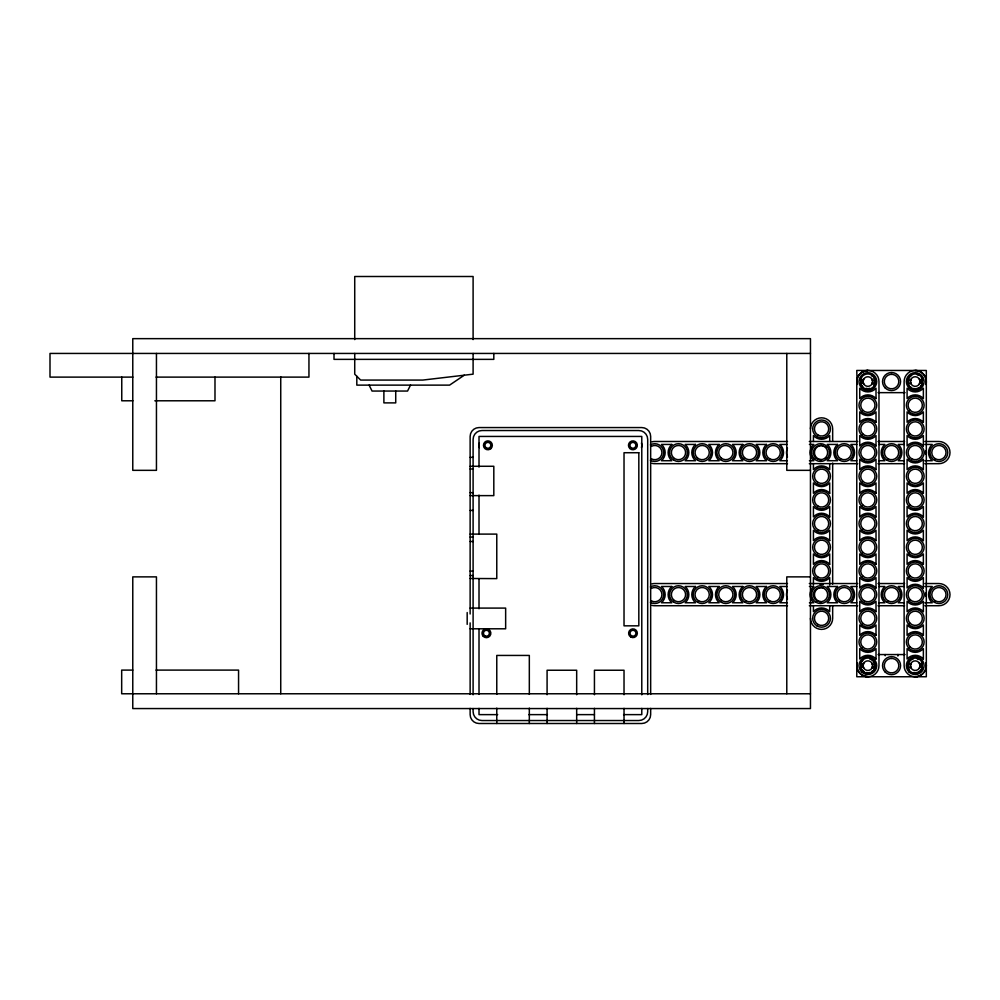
<?xml version="1.0" encoding="UTF-8"?>
<svg xmlns="http://www.w3.org/2000/svg" width="1000" height="1000" viewBox="0 0 1000 1000"><rect width="100%" height="100%" fill="white"/><g stroke="black" fill="none" stroke-linecap="round" stroke-linejoin="round"><path stroke-width="1.5" d="M885.188 655.75L885.188 654.562M874.875 383.025L874.825 379.688A7.2 7.2 0 0 0 874.1 377.95A7.138 7.138 0 0 1 874.05 385.125A7.2 7.2 0 0 0 874.825 383.413M874.875 667.125L874.825 663.787A7.2 7.2 0 0 0 869.737 658.7A7.138 7.138 0 0 1 874.05 662.087M922.225 667.125L922.175 663.787M861.637 377.95A7.2 7.2 0 0 0 860.925 379.688L860.925 383.413A7.2 7.2 0 0 0 862.788 386.637M862.788 660.562A7.2 7.2 0 0 0 860.925 663.787L860.925 667.513A7.2 7.2 0 0 0 864.275 671.888M908.275 383.413L908.275 379.688M922.175 383.413L922.175 379.688M925.95 662.788L926.325 665.612L925.938 662.775A11.1 11.1 0 0 1 916.675 676.663A11.1 11.1 0 0 1 904.125 665.65L904.125 381.562A11.1 11.1 0 0 1 916.675 370.55A11.1 11.1 0 0 1 925.95 384.425L925.95 378.688M908.275 663.787L908.275 667.513M925.95 668.525L926.325 665.7C926.35 671.637 921.125 676.775 915.225 676.75M860.837 380.275L860.487 379.575A7.65 7.65 0 0 1 875.263 379.575L874.875 380.125M925.938 384.438C927.9 377.675 922.275 370.312 915.225 370.462M872.5 666.938L872.675 665.65A4.812 4.812 0 0 0 866.225 661.125A4.812 4.812 0 0 0 864.188 668.737A4.812 4.812 0 0 0 872.038 668.05L872.675 665.65L872.038 663.25M919.85 666.938L920.025 665.65A4.812 4.812 0 0 0 913.575 661.137A4.812 4.812 0 0 0 911.538 668.737A4.812 4.812 0 0 0 919.388 668.062L920.025 665.65L919.388 663.25M908.213 380.125L907.837 379.575A7.65 7.65 0 0 1 922.613 379.575L922.225 380.125M872.038 383.95L872.675 381.55A4.812 4.812 0 0 0 866.225 377.025A4.812 4.812 0 0 0 864.188 384.637A4.812 4.812 0 0 0 872.038 383.95L872.675 381.55L872.038 379.15M919.388 383.95L920.025 381.55A4.812 4.812 0 0 0 913.575 377.025A4.812 4.812 0 0 0 911.538 384.637A4.812 4.812 0 0 0 919.388 383.95L920.025 381.55L919.388 379.15M872.038 668.062L872.438 667.075M919.388 668.062L919.788 667.075M863.713 383.963L863.062 381.55L863.713 379.15M911.062 383.963L910.413 381.55L911.062 379.15M863.713 668.062L863.062 665.65L863.713 663.25M911.062 668.062L910.413 665.65L911.062 663.25M863.3 664.225L860.487 663.675A7.65 7.65 0 0 1 875.263 663.675L872.438 664.225M910.65 664.225L907.837 663.675A7.65 7.65 0 0 1 922.613 663.675L919.788 664.225M410.513 385.125L407.562 391.05L372.05 391.05L369.1 385.125M862.325 371.95L867.875 370.462C861.938 370.425 856.75 375.613 856.775 381.562L856.775 676.75L926.325 676.75L926.312 370.462L856.775 370.462L857.163 384.425A11.1 11.1 0 0 1 866.425 370.55A11.1 11.1 0 0 1 878.975 381.562L878.975 665.65A11.1 11.1 0 0 1 866.425 676.663A11.1 11.1 0 0 1 857.163 662.788C855.212 669.538 860.85 676.888 867.875 676.75L862.325 675.263M464.275 375.2L449.588 385.125L356.812 385.125L356.812 376.25M810.462 353.438L50 353.438L50 377.113L132.863 377.113M156.025 377.113L308.95 377.113L308.95 353.438M860.425 380.075L863.325 380.075M875.325 380.075L872.438 380.125M907.775 380.075L910.675 380.075M922.675 380.075L919.788 380.125M863.325 383.038L860.487 383.525A7.65 7.65 0 0 0 875.263 383.525L872.425 383.038M910.675 383.038L907.837 383.525A7.65 7.65 0 0 0 922.613 383.525L919.775 383.038M878.062 392.65L905.037 392.65M132.863 400.788L121.762 400.788L121.762 377.113M154.825 400.788L214.988 400.788L214.988 377.113M787.487 441.488L654.8 441.488A11.1 11.1 0 0 0 651.925 441.863M809.338 441.488L857.725 441.488M878.025 441.488L904.562 441.488M924.85 441.488L938.9 441.488A11.1 11.1 0 0 1 950 452.575A11.1 11.1 0 0 1 938.9 463.675L924.85 463.675M787.237 444.438L779.837 444.438A10.8 10.8 0 0 1 779.837 460.725L787.237 460.725M809.425 444.438L813.875 444.438A10.8 10.8 0 0 0 813.875 460.725L809.425 460.725M856.775 444.438L850.863 444.438A10.8 10.8 0 0 1 850.863 460.725L856.775 460.725M878.975 444.438L884.9 444.438A10.8 10.8 0 0 0 884.9 460.725L878.975 460.725M904.125 444.438L898.213 444.438A10.8 10.8 0 0 1 898.213 460.725L904.125 460.725M924.85 444.438L932.25 444.438A10.8 10.8 0 0 0 932.25 460.725L924.85 460.725M470.138 457.337L473.1 457.337M787.487 463.675L654.8 463.675A11.1 11.1 0 0 1 651.925 463.3M809.338 463.675L857.725 463.675M878.025 463.675L904.562 463.675M470.138 466.275L493.812 466.275L493.812 495.625L470.138 495.625M470.138 469L473.1 469M810.462 470.337L786.787 470.337L786.787 353.438M470.138 492.675L473.1 492.675M470.138 510.425L473.1 510.425M470.138 534.1L496.775 534.1L496.775 578.612L470.138 578.488M470.138 537.062L473.1 537.062M470.138 541.5L473.1 541.5M470.138 571.087L473.1 571.087M470.138 575.538L473.1 575.538M810.462 576.875L786.787 576.875L786.787 693.775M787.487 583.538L654.8 583.538A11.1 11.1 0 0 0 651.925 583.913M809.338 583.538L857.725 583.538M878.025 583.538L904.562 583.538M924.85 583.538L938.9 583.538A11.1 11.1 0 0 1 950 594.625A11.1 11.1 0 0 1 938.9 605.725L924.85 605.725M787.237 586.487L779.837 586.487A10.8 10.8 0 0 1 779.837 602.775L787.237 602.775M809.425 586.487L813.875 586.487A10.8 10.8 0 0 0 813.875 602.775L809.425 602.775M856.775 586.487L850.863 586.487A10.8 10.8 0 0 1 850.863 602.775L856.775 602.775M878.975 586.487L884.9 586.487A10.8 10.8 0 0 0 884.9 602.775L878.975 602.775M904.125 586.487L898.213 586.487A10.8 10.8 0 0 1 898.213 602.775L904.125 602.775M924.85 586.487L932.25 586.487A10.8 10.8 0 0 0 932.25 602.775L924.85 602.775M787.487 605.725L654.8 605.725A11.1 11.1 0 0 1 651.925 605.35M809.338 605.725L857.725 605.725M878.025 605.725L904.562 605.725M470.138 608.088L505.65 608.088L505.65 628.8L470.138 628.8M878.062 654.562L905.037 654.562M872.425 667.138L875.263 667.625A7.65 7.65 0 0 1 860.487 667.625L863.3 667.075M919.775 667.138L922.613 667.625A7.65 7.65 0 0 1 907.837 667.625L910.65 667.075M132.775 670.1L121.675 670.1L121.675 693.775L810.462 693.775M155.988 670.1L238.562 670.1L238.562 693.775M497.675 714.625L479.012 714.625L479.012 708.388M528.763 714.625L547.413 714.625M576.675 714.625L594.438 714.625M623.575 714.625L641.787 714.625L641.787 708.413M832.663 441.325L832.663 428.913A11.1 11.1 0 0 0 821.562 417.812A11.1 11.1 0 0 0 810.462 428.913M832.663 463.062L832.663 584.15M832.663 605.887L832.663 618.3A11.1 11.1 0 0 1 821.562 629.4A11.1 11.1 0 0 1 810.462 618.3M829.7 441.488L829.7 435.562A10.8 10.8 0 0 1 813.425 435.562L813.425 441.488M829.7 463.675L829.7 469.6A10.8 10.8 0 0 0 813.425 469.6L813.425 463.675M829.7 585.013L829.7 577.612A10.8 10.8 0 0 1 813.425 577.612L813.425 585.013M829.7 605.725L829.7 611.65A10.8 10.8 0 0 0 813.425 611.65L813.425 605.725M650.662 694.425L650.662 436.438A8.875 8.875 0 0 0 641.787 427.562L479.012 427.562A8.875 8.875 0 0 0 470.138 436.438L470.138 614M650.662 708.413L650.662 714.625A8.875 8.875 0 0 1 641.787 723.5L479.012 723.5A8.875 8.875 0 0 1 470.138 714.625L470.138 708.388M647.7 694.55L647.7 439.4A8.875 8.875 0 0 0 638.825 430.525L481.975 430.525A8.875 8.875 0 0 0 473.1 439.4L473.1 694.788M647.7 708.55L647.7 711.663A8.875 8.875 0 0 1 638.825 720.537L481.975 720.537A8.875 8.875 0 0 1 473.1 711.663L473.1 708.55M641.787 694.825L641.787 436.438L479.012 436.438L479.012 467.113M624.025 694.725L624.025 670.238L594.438 670.238L594.438 694.725M624.025 708.35L624.025 723.5M594.438 708.35L594.438 723.5M576.675 694.725L576.675 670.238L547.087 670.238L547.087 694.725M576.675 708.35L576.675 723.5M547.087 708.35L547.087 723.5M529.325 694.375L529.325 655.438L496.775 655.438L496.775 694.375M529.325 708.138L529.325 723.5M496.775 708.138L496.775 723.5M493.812 353.438L493.812 359.363L334.012 359.363L334.012 353.438M479.012 495.138L479.012 534.05M479.012 578.8L479.012 608.775M479.012 628.8L479.012 694.388M473.1 339.588L473.1 276.5L354.725 276.5L354.725 339.588M473.1 353.438L473.1 374.162L422.788 380.075L360.637 380.075L354.725 374.162L354.725 353.438M470.138 622.888L470.138 694.425M467.175 612.525L467.175 624.362M395.725 391.05L395.725 402.887L383.888 402.887L383.888 391.05M280.738 376.863L280.738 693.775M156.45 353.438L156.45 470.337L132.775 470.337L132.775 338.65L810.462 338.65L810.462 708.562L132.775 708.562L132.775 576.875L156.45 576.875L156.45 693.775M641.475 443.025A8.875 8.875 0 0 1 641.475 447.612M479.325 447.612A8.875 8.875 0 0 1 479.325 443.025M866.038 388.45A7.138 7.138 0 0 0 869.725 388.45A7.2 7.2 0 0 1 866.012 388.5M860.987 383.4A7.138 7.138 0 0 1 860.987 379.712M872.925 376.512A7.138 7.138 0 0 0 871.438 375.375A7.2 7.2 0 0 1 872.962 376.463M874.762 663.812A7.138 7.138 0 0 1 874.05 669.225A7.2 7.2 0 0 0 874.825 667.513M872.925 670.7A7.138 7.138 0 0 1 871.438 671.838A7.2 7.2 0 0 0 872.962 670.738M869.725 672.55A7.138 7.138 0 0 1 866.038 672.55M864.312 671.838A7.138 7.138 0 0 1 862.837 670.7M860.987 667.5A7.138 7.138 0 0 1 860.987 663.812M921.4 377.987A7.138 7.138 0 0 1 920.275 386.6M918.787 387.738A7.138 7.138 0 0 1 913.388 388.45M911.663 387.738A7.138 7.138 0 0 1 910.188 386.6M909.05 385.125A7.138 7.138 0 0 1 911.663 375.375M917.075 374.663A7.138 7.138 0 0 1 918.787 375.375M921.4 662.087A7.138 7.138 0 0 1 913.388 672.55M909.05 669.225A7.138 7.138 0 0 1 913.388 658.763M917.075 658.763A7.138 7.138 0 0 1 918.787 659.475M869.737 672.6A7.2 7.2 0 0 1 866.012 672.6M650.362 444.888A8.875 8.875 0 0 1 663.675 452.575A8.875 8.875 0 0 1 650.362 460.275M787.463 457.05A10.8 10.8 0 0 1 787.463 448.113M925.475 451.05A10.8 10.8 0 0 1 925.475 454.113M651.237 446.4A7.138 7.138 0 0 1 661.938 452.575A7.138 7.138 0 0 1 651.237 458.762M650.362 586.938A8.875 8.875 0 0 1 663.675 594.625A8.875 8.875 0 0 1 650.362 602.325M787.463 599.1A10.8 10.8 0 0 1 787.463 590.163M925.475 593.1A10.8 10.8 0 0 1 925.475 596.163M651.237 588.45A7.138 7.138 0 0 1 661.938 594.625A7.138 7.138 0 0 1 651.237 600.812M820.037 584.388A10.8 10.8 0 0 1 823.1 584.388M821.562 601.763A7.138 7.138 0 0 1 814.488 593.7A7.138 7.138 0 0 1 823.413 587.737M826.612 457.625A7.138 7.138 0 0 1 825.125 458.762M821.562 459.712A7.138 7.138 0 0 1 814.488 451.65A7.138 7.138 0 0 1 823.413 445.688M825.125 446.4A7.138 7.138 0 0 1 826.612 447.537M897.913 654.562L897.913 655.75L897.913 654.562M490.875 448.612L489.925 449.275A4.438 4.438 0 0 1 483.462 445.487A4.438 4.438 0 0 1 489.613 441.225A4.438 4.438 0 0 1 490.875 448.612M891.55 374.363L890.238 374.425A7.25 7.25 0 0 0 890.25 388.688L892.862 388.688A7.25 7.25 0 0 0 892.85 374.425L891.55 374.363M891.55 658.462L890.238 658.525A7.25 7.25 0 0 0 890.238 672.788L892.862 672.788A7.25 7.25 0 0 0 892.85 658.525L891.55 658.462M671.825 444.438L661.462 444.438A10.8 10.8 0 0 1 661.462 460.725L671.825 460.725A10.8 10.8 0 0 1 671.825 444.438M695.5 444.438L685.138 444.438A10.8 10.8 0 0 1 685.138 460.725L695.5 460.725A10.8 10.8 0 0 1 695.5 444.438M719.175 444.438L708.812 444.438A10.8 10.8 0 0 1 708.812 460.725L719.175 460.725A10.8 10.8 0 0 1 719.175 444.438M742.85 444.438L732.487 444.438A10.8 10.8 0 0 1 732.487 460.725L742.85 460.725A10.8 10.8 0 0 1 742.85 444.438M766.525 444.438L756.162 444.438A10.8 10.8 0 0 1 756.162 460.725L766.525 460.725A10.8 10.8 0 0 1 766.525 444.438M837.55 444.438L827.188 444.438A10.8 10.8 0 0 1 827.188 460.725L837.55 460.725A10.8 10.8 0 0 1 837.55 444.438M638.825 452.725L624.025 452.725L624.025 625.837L638.825 625.837L638.825 452.725M671.825 586.487L661.462 586.487A10.8 10.8 0 0 1 661.462 602.775L671.825 602.775A10.8 10.8 0 0 1 671.825 586.487M695.5 586.487L685.138 586.487A10.8 10.8 0 0 1 685.138 602.775L695.5 602.775A10.8 10.8 0 0 1 695.5 586.487M719.175 586.487L708.812 586.487A10.8 10.8 0 0 1 708.812 602.775L719.175 602.775A10.8 10.8 0 0 1 719.175 586.487M742.85 586.487L732.487 586.487A10.8 10.8 0 0 1 732.487 602.775L742.85 602.775A10.8 10.8 0 0 1 742.85 586.487M766.525 586.487L756.162 586.487A10.8 10.8 0 0 1 756.162 602.775L766.525 602.775A10.8 10.8 0 0 1 766.525 586.487M837.55 586.487L827.188 586.487A10.8 10.8 0 0 1 827.188 602.775L837.55 602.775A10.8 10.8 0 0 1 837.55 586.487M923.363 398.575L923.363 388.212A10.8 10.8 0 0 1 907.087 388.212L907.087 398.575A10.8 10.8 0 0 1 923.363 398.575M923.363 422.25L923.363 411.887A10.8 10.8 0 0 1 907.087 411.887L907.087 422.25A10.8 10.8 0 0 1 923.363 422.25M923.363 445.925L923.363 435.562A10.8 10.8 0 0 1 907.087 435.562L907.087 445.925A10.8 10.8 0 0 1 923.363 445.925M923.363 469.6L923.363 459.237A10.8 10.8 0 0 1 907.087 459.237L907.087 469.6A10.8 10.8 0 0 1 923.363 469.6M923.363 493.275L923.363 482.912A10.8 10.8 0 0 1 907.087 482.912L907.087 493.275A10.8 10.8 0 0 1 923.363 493.275M923.363 516.95L923.363 506.587A10.8 10.8 0 0 1 907.087 506.587L907.087 516.95A10.8 10.8 0 0 1 923.363 516.95M923.363 540.625L923.363 530.262A10.8 10.8 0 0 1 907.087 530.262L907.087 540.625A10.8 10.8 0 0 1 923.363 540.625M923.363 564.3L923.363 553.938A10.8 10.8 0 0 1 907.087 553.938L907.087 564.3A10.8 10.8 0 0 1 923.363 564.3M923.363 587.975L923.363 577.612A10.8 10.8 0 0 1 907.087 577.612L907.087 587.975A10.8 10.8 0 0 1 923.363 587.975M923.363 611.65L923.363 601.287A10.8 10.8 0 0 1 907.087 601.287L907.087 611.65A10.8 10.8 0 0 1 923.363 611.65M923.363 635.325L923.363 624.963A10.8 10.8 0 0 1 907.087 624.963L907.087 635.325A10.8 10.8 0 0 1 923.363 635.325M923.363 659L923.363 648.637A10.8 10.8 0 0 1 907.087 648.637L907.087 659A10.8 10.8 0 0 1 923.363 659M876.012 398.575L876.012 388.212A10.8 10.8 0 0 1 859.737 388.212L859.737 398.575A10.8 10.8 0 0 1 876.012 398.575M876.012 422.25L876.012 411.887A10.8 10.8 0 0 1 859.737 411.887L859.737 422.25A10.8 10.8 0 0 1 876.012 422.25M876.012 445.925L876.012 435.562A10.8 10.8 0 0 1 859.737 435.562L859.737 445.925A10.8 10.8 0 0 1 876.012 445.925M876.012 469.6L876.012 459.237A10.8 10.8 0 0 1 859.737 459.237L859.737 469.6A10.8 10.8 0 0 1 876.012 469.6M876.012 493.275L876.012 482.912A10.8 10.8 0 0 1 859.737 482.912L859.737 493.275A10.8 10.8 0 0 1 876.012 493.275M876.012 516.95L876.012 506.587A10.8 10.8 0 0 1 859.737 506.587L859.737 516.95A10.8 10.8 0 0 1 876.012 516.95M876.012 540.625L876.012 530.262A10.8 10.8 0 0 1 859.737 530.262L859.737 540.625A10.8 10.8 0 0 1 876.012 540.625M876.012 564.3L876.012 553.938A10.8 10.8 0 0 1 859.737 553.938L859.737 564.3A10.8 10.8 0 0 1 876.012 564.3M876.012 587.975L876.012 577.612A10.8 10.8 0 0 1 859.737 577.612L859.737 587.975A10.8 10.8 0 0 1 876.012 587.975M876.012 611.65L876.012 601.287A10.8 10.8 0 0 1 859.737 601.287L859.737 611.65A10.8 10.8 0 0 1 876.012 611.65M876.012 635.325L876.012 624.963A10.8 10.8 0 0 1 859.737 624.963L859.737 635.325A10.8 10.8 0 0 1 876.012 635.325M876.012 659L876.012 648.637A10.8 10.8 0 0 1 859.737 648.637L859.737 659A10.8 10.8 0 0 1 876.012 659M829.7 493.275L829.7 482.912A10.8 10.8 0 0 1 813.425 482.912L813.425 493.275A10.8 10.8 0 0 1 829.7 493.275M829.7 516.95L829.7 506.587A10.8 10.8 0 0 1 813.425 506.587L813.425 516.95A10.8 10.8 0 0 1 829.7 516.95M829.7 540.625L829.7 530.262A10.8 10.8 0 0 1 813.425 530.262L813.425 540.625A10.8 10.8 0 0 1 829.7 540.625M829.7 564.3L829.7 553.938A10.8 10.8 0 0 1 813.425 553.938L813.425 564.3A10.8 10.8 0 0 1 829.7 564.3M486.413 447.887A2.963 2.963 0 0 0 490.85 445.325A2.963 2.963 0 0 0 486.413 442.762A2.963 2.963 0 0 0 486.413 447.887M484.938 635.8A2.963 2.963 0 0 0 489.375 633.237A2.963 2.963 0 0 0 484.938 630.675A2.963 2.963 0 0 0 484.938 635.8M631.425 447.887A2.963 2.963 0 0 0 635.862 445.325A2.963 2.963 0 0 0 631.425 442.762A2.963 2.963 0 0 0 631.425 447.887M631.5 635.8A2.963 2.963 0 0 0 635.938 633.237A2.963 2.963 0 0 0 631.5 630.675A2.963 2.963 0 0 0 631.5 635.8M630.8 637.025A4.363 4.363 0 0 0 637.337 633.237A4.363 4.363 0 0 0 630.8 629.462A4.363 4.363 0 0 0 630.8 637.025M629.763 448.462A4.438 4.438 0 0 0 637.188 446.475A4.438 4.438 0 0 0 631.75 441.037A4.438 4.438 0 0 0 629.763 448.462M483.275 636.375A4.438 4.438 0 0 0 490.7 634.388A4.438 4.438 0 0 0 485.262 628.962A4.438 4.438 0 0 0 483.275 636.375M861.6 387.837A8.875 8.875 0 0 0 876.45 383.85A8.875 8.875 0 0 0 865.575 372.975A8.875 8.875 0 0 0 861.6 387.837M861.6 411.512A8.875 8.875 0 0 0 876.45 407.525A8.875 8.875 0 0 0 865.575 396.65A8.875 8.875 0 0 0 861.6 411.512M861.6 435.188A8.875 8.875 0 0 0 876.45 431.2A8.875 8.875 0 0 0 865.575 420.325A8.875 8.875 0 0 0 861.6 435.188M861.6 458.862A8.875 8.875 0 0 0 876.45 454.875A8.875 8.875 0 0 0 865.575 444A8.875 8.875 0 0 0 861.6 458.862M861.6 482.537A8.875 8.875 0 0 0 876.45 478.55A8.875 8.875 0 0 0 865.575 467.675A8.875 8.875 0 0 0 861.6 482.537M861.6 506.213A8.875 8.875 0 0 0 876.45 502.225A8.875 8.875 0 0 0 865.575 491.35A8.875 8.875 0 0 0 861.6 506.213M861.6 529.888A8.875 8.875 0 0 0 876.45 525.9A8.875 8.875 0 0 0 865.575 515.025A8.875 8.875 0 0 0 861.6 529.888M861.6 553.562A8.875 8.875 0 0 0 876.45 549.575A8.875 8.875 0 0 0 865.575 538.7A8.875 8.875 0 0 0 861.6 553.562M861.6 577.238A8.875 8.875 0 0 0 876.45 573.25A8.875 8.875 0 0 0 865.575 562.375A8.875 8.875 0 0 0 861.6 577.238M861.6 600.913A8.875 8.875 0 0 0 876.45 596.925A8.875 8.875 0 0 0 865.575 586.05A8.875 8.875 0 0 0 861.6 600.913M861.6 624.587A8.875 8.875 0 0 0 876.45 620.6A8.875 8.875 0 0 0 865.575 609.725A8.875 8.875 0 0 0 861.6 624.587M861.6 648.263A8.875 8.875 0 0 0 876.45 644.275A8.875 8.875 0 0 0 865.575 633.4A8.875 8.875 0 0 0 861.6 648.263M861.6 671.938A8.875 8.875 0 0 0 876.45 667.95A8.875 8.875 0 0 0 865.575 657.075A8.875 8.875 0 0 0 861.6 671.938M862.837 410.275A7.138 7.138 0 0 0 874.762 407.075A7.138 7.138 0 0 0 866.038 398.338A7.138 7.138 0 0 0 862.837 410.275M864.312 458.762A7.138 7.138 0 0 0 875.013 452.575A7.138 7.138 0 0 0 864.312 446.4A7.138 7.138 0 0 0 864.312 458.762M862.837 433.95A7.138 7.138 0 0 0 874.762 430.75A7.138 7.138 0 0 0 866.038 422.013A7.138 7.138 0 0 0 862.837 433.95M862.837 481.3A7.138 7.138 0 0 0 874.762 478.1A7.138 7.138 0 0 0 866.038 469.363A7.138 7.138 0 0 0 862.837 481.3M862.837 504.975A7.138 7.138 0 0 0 874.762 501.775A7.138 7.138 0 0 0 866.038 493.038A7.138 7.138 0 0 0 862.837 504.975M862.837 552.325A7.138 7.138 0 0 0 874.762 549.125A7.138 7.138 0 0 0 866.038 540.388A7.138 7.138 0 0 0 862.837 552.325M862.837 528.65A7.138 7.138 0 0 0 874.762 525.45A7.138 7.138 0 0 0 866.038 516.712A7.138 7.138 0 0 0 862.837 528.65M862.837 576A7.138 7.138 0 0 0 874.762 572.8A7.138 7.138 0 0 0 866.038 564.062A7.138 7.138 0 0 0 862.837 576M864.312 600.812A7.138 7.138 0 0 0 875.013 594.625A7.138 7.138 0 0 0 864.312 588.45A7.138 7.138 0 0 0 864.312 600.812M862.837 647.025A7.138 7.138 0 0 0 874.762 643.825A7.138 7.138 0 0 0 866.038 635.087A7.138 7.138 0 0 0 862.837 647.025M862.837 623.35A7.138 7.138 0 0 0 874.762 620.15A7.138 7.138 0 0 0 866.038 611.413A7.138 7.138 0 0 0 862.837 623.35M908.95 387.837A8.875 8.875 0 0 0 923.8 383.85A8.875 8.875 0 0 0 912.925 372.975A8.875 8.875 0 0 0 908.95 387.837M908.95 411.512A8.875 8.875 0 0 0 923.8 407.525A8.875 8.875 0 0 0 912.925 396.65A8.875 8.875 0 0 0 908.95 411.512M908.95 435.188A8.875 8.875 0 0 0 923.8 431.2A8.875 8.875 0 0 0 912.925 420.325A8.875 8.875 0 0 0 908.95 435.188M908.95 458.862A8.875 8.875 0 0 0 923.8 454.875A8.875 8.875 0 0 0 912.925 444A8.875 8.875 0 0 0 908.95 458.862M908.95 482.537A8.875 8.875 0 0 0 923.8 478.55A8.875 8.875 0 0 0 912.925 467.675A8.875 8.875 0 0 0 908.95 482.537M908.95 506.213A8.875 8.875 0 0 0 923.8 502.225A8.875 8.875 0 0 0 912.925 491.35A8.875 8.875 0 0 0 908.95 506.213M908.95 529.888A8.875 8.875 0 0 0 923.8 525.9A8.875 8.875 0 0 0 912.925 515.025A8.875 8.875 0 0 0 908.95 529.888M908.95 553.562A8.875 8.875 0 0 0 923.8 549.575A8.875 8.875 0 0 0 912.925 538.7A8.875 8.875 0 0 0 908.95 553.562M908.95 577.238A8.875 8.875 0 0 0 923.8 573.25A8.875 8.875 0 0 0 912.925 562.375A8.875 8.875 0 0 0 908.95 577.238M908.95 600.913A8.875 8.875 0 0 0 923.8 596.925A8.875 8.875 0 0 0 912.925 586.05A8.875 8.875 0 0 0 908.95 600.913M908.95 624.587A8.875 8.875 0 0 0 923.8 620.6A8.875 8.875 0 0 0 912.925 609.725A8.875 8.875 0 0 0 908.95 624.587M908.95 648.263A8.875 8.875 0 0 0 923.8 644.275A8.875 8.875 0 0 0 912.925 633.4A8.875 8.875 0 0 0 908.95 648.263M908.95 671.938A8.875 8.875 0 0 0 923.8 667.95A8.875 8.875 0 0 0 912.925 657.075A8.875 8.875 0 0 0 908.95 671.938M910.188 410.275A7.138 7.138 0 0 0 922.113 407.075A7.138 7.138 0 0 0 913.388 398.338A7.138 7.138 0 0 0 910.188 410.275M911.663 458.762A7.138 7.138 0 0 0 922.362 452.575A7.138 7.138 0 0 0 911.663 446.4A7.138 7.138 0 0 0 911.663 458.762M910.188 433.95A7.138 7.138 0 0 0 922.113 430.75A7.138 7.138 0 0 0 913.388 422.013A7.138 7.138 0 0 0 910.188 433.95M910.188 481.3A7.138 7.138 0 0 0 922.113 478.1A7.138 7.138 0 0 0 913.388 469.363A7.138 7.138 0 0 0 910.188 481.3M910.188 504.975A7.138 7.138 0 0 0 922.113 501.775A7.138 7.138 0 0 0 913.388 493.038A7.138 7.138 0 0 0 910.188 504.975M910.188 552.325A7.138 7.138 0 0 0 922.113 549.125A7.138 7.138 0 0 0 913.388 540.388A7.138 7.138 0 0 0 910.188 552.325M910.188 528.65A7.138 7.138 0 0 0 922.113 525.45A7.138 7.138 0 0 0 913.388 516.712A7.138 7.138 0 0 0 910.188 528.65M910.188 576A7.138 7.138 0 0 0 922.113 572.8A7.138 7.138 0 0 0 913.388 564.062A7.138 7.138 0 0 0 910.188 576M910.188 599.675A7.138 7.138 0 0 0 922.113 596.475A7.138 7.138 0 0 0 913.388 587.737A7.138 7.138 0 0 0 910.188 599.675M910.188 647.025A7.138 7.138 0 0 0 922.113 643.825A7.138 7.138 0 0 0 913.388 635.087A7.138 7.138 0 0 0 910.188 647.025M910.188 623.35A7.138 7.138 0 0 0 922.113 620.15A7.138 7.138 0 0 0 913.388 611.413A7.138 7.138 0 0 0 910.188 623.35M885.163 387.938A9.025 9.025 0 0 0 900.275 383.888A9.025 9.025 0 0 0 889.212 372.837A9.025 9.025 0 0 0 885.163 387.938M885.163 672.038A9.025 9.025 0 0 0 900.275 667.987A9.025 9.025 0 0 0 889.212 656.938A9.025 9.025 0 0 0 885.163 672.038M674.038 460.275A8.875 8.875 0 0 0 687.35 452.575A8.875 8.875 0 0 0 674.038 444.888A8.875 8.875 0 0 0 674.038 460.275M697.712 460.275A8.875 8.875 0 0 0 711.025 452.575A8.875 8.875 0 0 0 697.712 444.888A8.875 8.875 0 0 0 697.712 460.275M721.388 460.275A8.875 8.875 0 0 0 734.7 452.575A8.875 8.875 0 0 0 721.388 444.888A8.875 8.875 0 0 0 721.388 460.275M743.225 458.862A8.875 8.875 0 0 0 758.075 454.875A8.875 8.875 0 0 0 747.2 444A8.875 8.875 0 0 0 743.225 458.862M766.9 458.862A8.875 8.875 0 0 0 781.75 454.875A8.875 8.875 0 0 0 770.875 444A8.875 8.875 0 0 0 766.9 458.862M814.25 458.862A8.875 8.875 0 0 0 829.1 454.875A8.875 8.875 0 0 0 818.225 444A8.875 8.875 0 0 0 814.25 458.862M839.762 460.275A8.875 8.875 0 0 0 853.075 452.575A8.875 8.875 0 0 0 839.762 444.888A8.875 8.875 0 0 0 839.762 460.275M887.113 460.275A8.875 8.875 0 0 0 900.425 452.575A8.875 8.875 0 0 0 887.113 444.888A8.875 8.875 0 0 0 887.113 460.275M934.463 460.275A8.875 8.875 0 0 0 947.775 452.575A8.875 8.875 0 0 0 934.463 444.888A8.875 8.875 0 0 0 934.463 460.275M673.438 457.625A7.138 7.138 0 0 0 685.362 454.425A7.138 7.138 0 0 0 676.637 445.688A7.138 7.138 0 0 0 673.438 457.625M720.788 457.625A7.138 7.138 0 0 0 732.712 454.425A7.138 7.138 0 0 0 723.988 445.688A7.138 7.138 0 0 0 720.788 457.625M697.113 457.625A7.138 7.138 0 0 0 709.038 454.425A7.138 7.138 0 0 0 700.312 445.688A7.138 7.138 0 0 0 697.113 457.625M744.463 457.625A7.138 7.138 0 0 0 756.388 454.425A7.138 7.138 0 0 0 747.663 445.688A7.138 7.138 0 0 0 744.463 457.625M769.613 458.762A7.138 7.138 0 0 0 780.312 452.575A7.138 7.138 0 0 0 769.613 446.4A7.138 7.138 0 0 0 769.613 458.762M815.487 457.625A7.138 7.138 0 0 0 827.412 454.425A7.138 7.138 0 0 0 818.688 445.688A7.138 7.138 0 0 0 815.487 457.625M840.638 458.762A7.138 7.138 0 0 0 851.338 452.575A7.138 7.138 0 0 0 840.638 446.4A7.138 7.138 0 0 0 840.638 458.762M887.987 458.762A7.138 7.138 0 0 0 898.688 452.575A7.138 7.138 0 0 0 887.987 446.4A7.138 7.138 0 0 0 887.987 458.762M935.337 458.762A7.138 7.138 0 0 0 946.038 452.575A7.138 7.138 0 0 0 935.337 446.4A7.138 7.138 0 0 0 935.337 458.762M674.038 602.325A8.875 8.875 0 0 0 687.35 594.625A8.875 8.875 0 0 0 674.038 586.938A8.875 8.875 0 0 0 674.038 602.325M697.712 602.325A8.875 8.875 0 0 0 711.025 594.625A8.875 8.875 0 0 0 697.712 586.938A8.875 8.875 0 0 0 697.712 602.325M721.388 602.325A8.875 8.875 0 0 0 734.7 594.625A8.875 8.875 0 0 0 721.388 586.938A8.875 8.875 0 0 0 721.388 602.325M745.062 602.325A8.875 8.875 0 0 0 758.375 594.625A8.875 8.875 0 0 0 745.062 586.938A8.875 8.875 0 0 0 745.062 602.325M768.737 602.325A8.875 8.875 0 0 0 782.05 594.625A8.875 8.875 0 0 0 768.737 586.938A8.875 8.875 0 0 0 768.737 602.325M816.087 602.325A8.875 8.875 0 0 0 829.4 594.625A8.875 8.875 0 0 0 816.087 586.938A8.875 8.875 0 0 0 816.087 602.325M839.762 602.325A8.875 8.875 0 0 0 853.075 594.625A8.875 8.875 0 0 0 839.762 586.938A8.875 8.875 0 0 0 839.762 602.325M887.113 602.325A8.875 8.875 0 0 0 900.425 594.625A8.875 8.875 0 0 0 887.113 586.938A8.875 8.875 0 0 0 887.113 602.325M934.463 602.325A8.875 8.875 0 0 0 947.775 594.625A8.875 8.875 0 0 0 934.463 586.938A8.875 8.875 0 0 0 934.463 602.325M673.438 599.675A7.138 7.138 0 0 0 685.362 596.475A7.138 7.138 0 0 0 676.637 587.737A7.138 7.138 0 0 0 673.438 599.675M720.788 599.675A7.138 7.138 0 0 0 732.712 596.475A7.138 7.138 0 0 0 723.988 587.737A7.138 7.138 0 0 0 720.788 599.675M698.587 600.812A7.138 7.138 0 0 0 709.287 594.625A7.138 7.138 0 0 0 698.587 588.45A7.138 7.138 0 0 0 698.587 600.812M745.938 600.812A7.138 7.138 0 0 0 756.637 594.625A7.138 7.138 0 0 0 745.938 588.45A7.138 7.138 0 0 0 745.938 600.812M769.613 600.812A7.138 7.138 0 0 0 780.312 594.625A7.138 7.138 0 0 0 769.613 588.45A7.138 7.138 0 0 0 769.613 600.812M816.963 600.812A7.138 7.138 0 0 0 827.663 594.625A7.138 7.138 0 0 0 816.963 588.45A7.138 7.138 0 0 0 816.963 600.812M839.163 599.675A7.138 7.138 0 0 0 851.087 596.475A7.138 7.138 0 0 0 842.362 587.737A7.138 7.138 0 0 0 839.163 599.675M887.987 600.812A7.138 7.138 0 0 0 898.688 594.625A7.138 7.138 0 0 0 887.987 588.45A7.138 7.138 0 0 0 887.987 600.812M935.337 600.812A7.138 7.138 0 0 0 946.038 594.625A7.138 7.138 0 0 0 935.337 588.45A7.138 7.138 0 0 0 935.337 600.812M817.125 626A8.875 8.875 0 0 0 830.438 618.3A8.875 8.875 0 0 0 817.125 610.612A8.875 8.875 0 0 0 817.125 626M817.125 578.65A8.875 8.875 0 0 0 830.438 570.95A8.875 8.875 0 0 0 817.125 563.263A8.875 8.875 0 0 0 817.125 578.65M817.125 554.975A8.875 8.875 0 0 0 830.438 547.275A8.875 8.875 0 0 0 817.125 539.587A8.875 8.875 0 0 0 817.125 554.975M817.125 531.3A8.875 8.875 0 0 0 830.438 523.6A8.875 8.875 0 0 0 817.125 515.913A8.875 8.875 0 0 0 817.125 531.3M817.125 507.625A8.875 8.875 0 0 0 830.438 499.925A8.875 8.875 0 0 0 817.125 492.238A8.875 8.875 0 0 0 817.125 507.625M817.125 483.95A8.875 8.875 0 0 0 830.438 476.25A8.875 8.875 0 0 0 817.125 468.562A8.875 8.875 0 0 0 817.125 483.95M817.125 436.6A8.875 8.875 0 0 0 830.438 428.913A8.875 8.875 0 0 0 817.125 421.213A8.875 8.875 0 0 0 817.125 436.6M818 624.487A7.138 7.138 0 0 0 828.7 618.3A7.138 7.138 0 0 0 818 612.125A7.138 7.138 0 0 0 818 624.487M818 553.462A7.138 7.138 0 0 0 828.7 547.275A7.138 7.138 0 0 0 818 541.1A7.138 7.138 0 0 0 818 553.462M818 577.137A7.138 7.138 0 0 0 828.7 570.95A7.138 7.138 0 0 0 818 564.775A7.138 7.138 0 0 0 818 577.137M818 529.788A7.138 7.138 0 0 0 828.7 523.6A7.138 7.138 0 0 0 818 517.425A7.138 7.138 0 0 0 818 529.788M818 506.112A7.138 7.138 0 0 0 828.7 499.925A7.138 7.138 0 0 0 818 493.75A7.138 7.138 0 0 0 818 506.112M818 482.438A7.138 7.138 0 0 0 828.7 476.25A7.138 7.138 0 0 0 818 470.075A7.138 7.138 0 0 0 818 482.438M818 435.087A7.138 7.138 0 0 0 828.7 428.913A7.138 7.138 0 0 0 818 422.725A7.138 7.138 0 0 0 818 435.087"/></g></svg>
